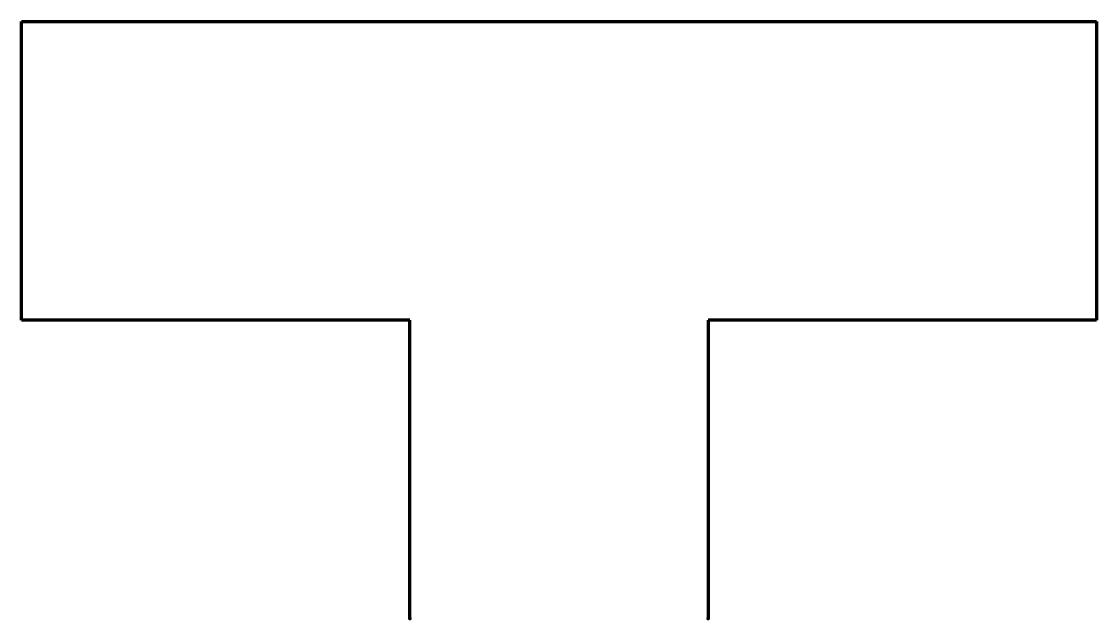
# Model space of a CAD drawing. Header units: millimetres. Extents: x -6.5 to 11.5, y 0 to 10.
import ezdxf

# ---------------------------------------------------------------- set-up
doc = ezdxf.new("R2010")
doc.units = ezdxf.units.MM
doc.layers.get('0').update_dxf_attribs({"linetype": 'CONTINUOUS', "lineweight": 0})

msp = doc.modelspace()

# ---------------------------------------------------------------- linework, layer by layer
at = {"color": 7, "linetype": 'CONTINUOUS', "lineweight": 70}
for p, q in [((-6.5, 5), (-6.5, 10)), ((-6.5, 10), (11.5, 10)), ((11.5, 10), (11.5, 5)), ((0, 5), (-6.5, 5)), ((0, 0), (0, 5)), ((11.5, 5), (5, 5)), ((5, 5), (5, 0))]:
    msp.add_line(p, q, dxfattribs=at)
for p in [(0, 0), (5, 0)]:
    msp.add_point(p, dxfattribs=at)

doc.saveas('drawing.dxf')
